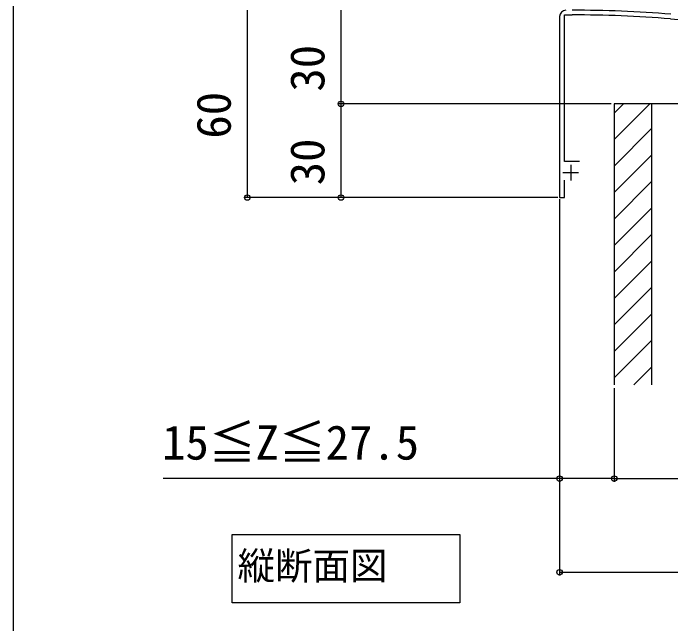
# Model space of a CAD drawing. Units: millimetres, scale not verified. Extents: x -875 to 875, y -1300 to 1292.
# Drawn here: x -875 to -664.4, y -91.1 to 104.5 of the extents above; entities that cross this region are included whole.
import ezdxf
from ezdxf.enums import TextEntityAlignment as Align

# ---------------------------------------------------------------- set-up
doc = ezdxf.new("R2010")
doc.units = ezdxf.units.MM
doc.header["$LTSCALE"] = 8
for name, color, linetype in [('0-1_USER1', 3, 'Continuous'), ('0-2_YKK_11', 7, 'Continuous'), ('0-5_YKK_D', 6, 'Continuous'), ('0-6_YKK_ZWAK', 7, 'Continuous'), ('0-7_YSS_K', 3, 'Continuous')]:
    doc.layers.add(name, color=color, linetype=linetype)
doc.styles.add('ＭＳ ゴシック', font='')
doc.styles.get('ＭＳ ゴシック').set_extended_font_data('MS Gothic')

msp = doc.modelspace()

# ---------------------------------------------------------------- linework, layer by layer
at = {"layer": '0-1_USER1'}
msp.add_lwpolyline([(-804.891, -76.543), (-804.891, -62.543), (-731.905, -62.543), (-731.905, -84.426), (-804.891, -84.426)], close=True, dxfattribs=at)
at = {"layer": '0-2_YKK_11'}
for p, q in [((-696.4, 55.904), (-696.4, 50.904)), ((-698.9, 53.404), (-693.9, 53.404))]:
    msp.add_line(p, q, dxfattribs=at)
for points in [[(-700, 103.404), (-700, 45.404), (-698.4, 45.404), (-698.4, 51.004)], [(-693.6, 56.904), (-698.4, 56.904), (-698.4, 103.904), (-696, 103.904)], [(-664.478, 102.605), (-600.457, 97.27), (-600.264, 97.374), (-599.716, 97.328), (-599.543, 97.194), (-501.6, 89.032), (-501.6, 56.904), (-506.016, 56.904), (-506.499, 56.533)]]:
    msp.add_lwpolyline(points, dxfattribs=at)
for centre, radius, start, end in [((-698, 103.404), 2, 90.00001, 179.99999), ((-696, -279.298), 384.701, 85.28146, 89.99999), ((-696, -279.295), 383.199, 85.28153, 90.00001)]:
    msp.add_arc(centre, radius, start, end, dxfattribs=at)
at = {"layer": '0-5_YKK_D'}
for p, q in [((-800, 105.404), (-800, 45.404)), ((-770, 105.404), (-770, 75.404)), ((-683.5, 75.404), (-771, 75.404)), ((-683.5, 75.404), (-771, 75.404)), ((-770, 75.404), (-770, 45.404)), ((-700.5, 45.404), (-801, 45.404)), ((-700.5, 45.404), (-771, 45.404)), ((-700, 44.904), (-700, -45.596)), ((-700, 44.904), (-700, -75.596)), ((-682.5, -15.596), (-682.5, -45.596)), ((-682.5, -16.596), (-682.5, -45.596)), ((-682.5, -44.596), (-517.5, -44.596)), ((-700, -74.596), (-500, -74.596))]:
    msp.add_line(p, q, dxfattribs=at)
msp.add_lwpolyline([(-682.5, -44.596), (-700, -44.596), (-827, -44.596)], dxfattribs=at)
for centre in [(-770, 75.404), (-770, 75.404), (-800, 45.404), (-770, 45.404), (-700, -44.596), (-682.5, -44.596), (-682.5, -44.596), (-700, -74.596)]:
    msp.add_circle(centre, 0.875, dxfattribs=at)
at = {"layer": '0-6_YKK_ZWAK'}
msp.add_line((-875, 1250.4), (-875, -1299.6), dxfattribs=at)
at = {"layer": '0-7_YSS_K'}
for p, q in [((-671.082, 75.404), (-682.5, 63.985)), ((-679.567, 75.404), (-682.5, 72.471)), ((-670.5, 75.404), (-670.5, -14.596)), ((-670.5, 67.5), (-682.5, 55.5)), ((-670.5, 59.015), (-682.5, 47.015)), ((-670.5, 50.53), (-682.5, 38.53)), ((-670.5, 42.044), (-682.5, 30.044)), ((-670.5, 33.559), (-682.5, 21.559)), ((-670.5, 25.074), (-682.5, 13.074)), ((-670.5, 16.588), (-682.5, 4.588)), ((-670.5, 8.103), (-682.5, -3.897)), ((-670.5, -0.382), (-682.5, -12.382)), ((-670.5, -8.867), (-676.229, -14.596))]:
    msp.add_line(p, q, dxfattribs=at)
for points in [[(-670.5, 75.404), (-682.5, 75.404), (-682.5, -14.596)], [(-652.5, 75.404), (-670.5, 75.404), (-670.5, -14.596)]]:
    msp.add_lwpolyline(points, dxfattribs=at)

# ---------------------------------------------------------------- texts
at = {"layer": '0-1_USER1', "style": 'ＭＳ ゴシック'}
msp.add_text('縦断面図', height=8.798, dxfattribs=at).set_placement((-803.133, -79.57), align=Align.BOTTOM_LEFT)
at = {"layer": '0-5_YKK_D', "style": 'ＭＳ ゴシック'}
for s, p in [('30', (-772, 79.324)), ('60', (-802, 64.281)), ('30', (-772, 49.324))]:
    msp.add_text(s, height=11, rotation=90, dxfattribs=at).set_placement(p, align=Align.BOTTOM_LEFT)
msp.add_text('15≦Z≦27.5', height=11, dxfattribs=at).set_placement((-827.301, -41.829), align=Align.BOTTOM_LEFT)

doc.saveas('drawing.dxf')
